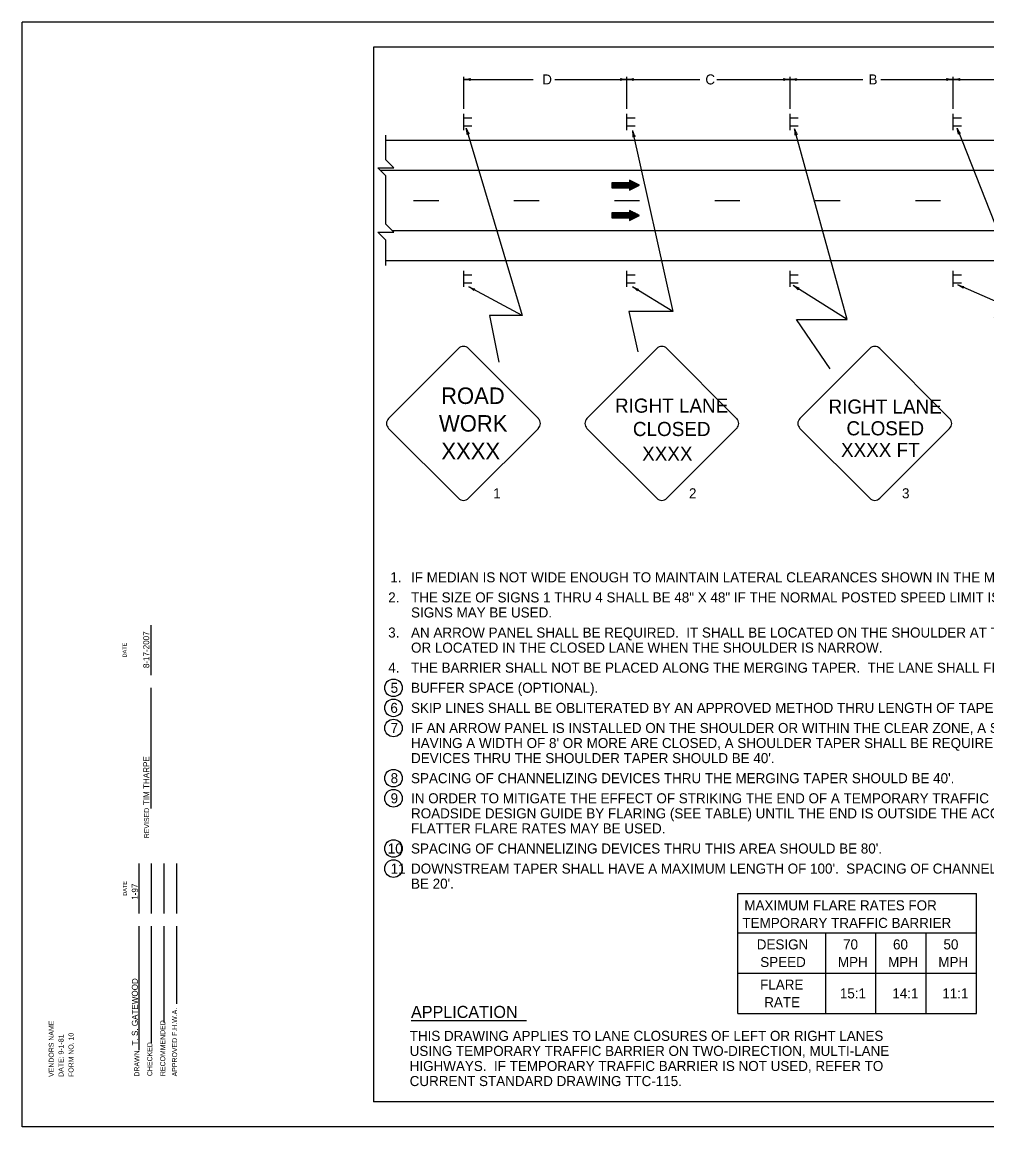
# Model space of a CAD drawing. Extents: x 1000 to 1286, y 1000 to 1022.
# Drawn here: x 1100 to 1119.22, y 1000 to 1022 of the extents above; entities that cross this region are included whole.
import ezdxf

# ---------------------------------------------------------------- set-up
doc = ezdxf.new("R2010")
doc.units = 0
doc.layers.add('Level 1', color=7, linetype='Continuous')
doc.layers.add('Level 10', color=7, linetype='Continuous')

msp = doc.modelspace()

# ---------------------------------------------------------------- linework, layer by layer
at = {"layer": 'Level 1'}
for p, q in [((1108.801, 1020.275), (1108.801, 1020.908)), ((1108.801, 1020.858), (1110.18, 1020.858)), ((1110.612, 1020.858), (1112.051, 1020.858)), ((1112.051, 1020.275), (1112.051, 1020.908)), ((1112.051, 1020.858), (1113.504, 1020.858)), ((1113.842, 1020.858), (1115.301, 1020.858)), ((1115.301, 1020.275), (1115.301, 1020.908)), ((1115.301, 1020.858), (1116.753, 1020.858)), ((1117.11, 1020.858), (1118.551, 1020.858)), ((1118.551, 1020.275), (1118.551, 1020.908)), ((1118.551, 1020.858), (1119.983, 1020.858)), ((1108.801, 1019.85), (1108.801, 1020.175)), ((1112.051, 1019.85), (1112.051, 1020.175)), ((1115.301, 1019.85), (1115.301, 1020.175)), ((1118.551, 1019.85), (1118.551, 1020.175)), ((1108.801, 1020.094), (1108.964, 1020.094)), ((1108.801, 1019.931), (1108.964, 1019.931)), ((1112.051, 1020.094), (1112.214, 1020.094)), ((1112.051, 1019.931), (1112.214, 1019.931)), ((1115.301, 1020.094), (1115.464, 1020.094)), ((1115.301, 1019.931), (1115.464, 1019.931)), ((1118.551, 1020.094), (1118.714, 1020.094)), ((1118.551, 1019.931), (1118.714, 1019.931)), ((1107.25, 1019.65), (1135.25, 1019.65)), ((1107.137, 1019.05), (1135.137, 1019.05)), ((1107.801, 1018.45), (1108.301, 1018.45)), ((1109.801, 1018.45), (1110.301, 1018.45)), ((1111.801, 1018.45), (1112.301, 1018.45)), ((1113.801, 1018.45), (1114.301, 1018.45)), ((1115.801, 1018.45), (1116.301, 1018.45)), ((1117.801, 1018.45), (1118.301, 1018.45)), ((1107.378, 1017.85), (1135.378, 1017.85)), ((1107.25, 1017.25), (1135.25, 1017.25)), ((1108.801, 1016.725), (1108.801, 1017.05)), ((1108.801, 1016.969), (1108.964, 1016.969)), ((1112.051, 1016.725), (1112.051, 1017.05)), ((1112.051, 1016.969), (1112.214, 1016.969)), ((1115.301, 1016.725), (1115.301, 1017.05)), ((1115.301, 1016.969), (1115.464, 1016.969)), ((1118.551, 1016.725), (1118.551, 1017.05)), ((1118.551, 1016.969), (1118.714, 1016.969)), ((1108.801, 1016.806), (1108.964, 1016.806)), ((1109.964, 1016.159), (1108.901, 1016.729)), ((1112.051, 1016.806), (1112.214, 1016.806)), ((1112.968, 1016.237), (1112.165, 1016.729)), ((1115.301, 1016.806), (1115.464, 1016.806)), ((1116.44, 1016.081), (1115.365, 1016.755)), ((1118.551, 1016.806), (1118.714, 1016.806)), ((1120.118, 1016.12), (1118.642, 1016.768)), ((1107.302, 1014.108), (1108.695, 1015.501)), ((1110.286, 1014.108), (1108.893, 1015.501)), ((1111.254, 1014.108), (1112.646, 1015.501)), ((1114.237, 1014.108), (1112.845, 1015.501)), ((1115.498, 1014.108), (1116.89, 1015.501)), ((1118.481, 1014.108), (1117.089, 1015.501)), ((1108.695, 1012.517), (1107.302, 1013.91)), ((1108.893, 1012.517), (1110.286, 1013.91)), ((1112.646, 1012.517), (1111.254, 1013.91)), ((1112.845, 1012.517), (1114.237, 1013.91)), ((1116.89, 1012.517), (1115.498, 1013.91)), ((1115.498, 1013.91), (1116.89, 1012.517)), ((1117.089, 1012.517), (1118.481, 1013.91)), ((1114.263, 1002.259), (1114.263, 1004.646)), ((1114.263, 1004.646), (1119.013, 1004.646)), ((1119.013, 1002.259), (1119.013, 1004.646)), ((1119.013, 1003.859), (1114.263, 1003.859)), ((1116.013, 1002.259), (1116.013, 1003.859)), ((1117.013, 1002.259), (1117.013, 1003.859)), ((1118.013, 1002.259), (1118.013, 1003.859)), ((1114.263, 1003.059), (1119.013, 1003.059)), ((1107.75, 1002.12), (1110.05, 1002.12)), ((1114.263, 1002.259), (1119.013, 1002.259))]:
    msp.add_line(p, q, dxfattribs=at)
for points in [[(1107.25, 1017.15), (1107.25, 1017.658), (1107.09, 1017.818), (1107.41, 1017.818), (1107.25, 1017.978), (1107.25, 1018.937), (1107.09, 1019.097), (1107.41, 1019.097), (1107.25, 1019.257), (1107.25, 1019.75)], [(1108.85, 1019.889), (1109.964, 1016.159), (1109.316, 1016.159), (1109.497, 1015.227)], [(1112.165, 1019.838), (1112.968, 1016.237), (1112.088, 1016.237), (1112.269, 1015.434)], [(1116.103, 1015.097), (1115.429, 1016.081), (1116.44, 1016.081), (1115.391, 1019.877)], [(1118.629, 1019.889), (1120.118, 1016.12), (1119.367, 1016.12), (1120.028, 1014.838)], [(1112.101, 1018.85), (1112.101, 1018.85)], [(1112.111, 1018.845), (1112.101, 1018.845)], [(1112.121, 1018.84), (1112.101, 1018.84)], [(1112.131, 1018.835), (1112.101, 1018.835)], [(1112.141, 1018.83), (1112.101, 1018.83)], [(1112.151, 1018.825), (1112.101, 1018.825)], [(1112.202, 1018.8), (1111.751, 1018.8)], [(1112.207, 1018.797), (1111.751, 1018.797)], [(1112.217, 1018.792), (1111.751, 1018.792)], [(1112.227, 1018.787), (1111.751, 1018.787)], [(1112.237, 1018.782), (1111.751, 1018.782)], [(1112.247, 1018.777), (1111.751, 1018.777)], [(1112.257, 1018.772), (1111.751, 1018.772)], [(1112.267, 1018.767), (1111.751, 1018.767)], [(1112.277, 1018.762), (1111.751, 1018.762)], [(1112.287, 1018.757), (1111.751, 1018.757)], [(1112.287, 1018.757), (1111.751, 1018.757)], [(1112.297, 1018.752), (1111.751, 1018.752)], [(1112.295, 1018.747), (1111.751, 1018.747)], [(1112.285, 1018.742), (1111.751, 1018.742)], [(1112.275, 1018.737), (1111.751, 1018.737)], [(1112.265, 1018.732), (1111.751, 1018.732)], [(1112.255, 1018.727), (1111.751, 1018.727)], [(1112.245, 1018.722), (1111.751, 1018.722)], [(1112.235, 1018.717), (1111.751, 1018.717)], [(1112.225, 1018.712), (1111.751, 1018.712)], [(1112.215, 1018.707), (1111.751, 1018.707)], [(1112.206, 1018.702), (1111.751, 1018.702)], [(1112.161, 1018.82), (1112.101, 1018.82)], [(1112.171, 1018.815), (1112.101, 1018.815)], [(1112.181, 1018.81), (1112.101, 1018.81)], [(1112.192, 1018.805), (1112.101, 1018.805)], [(1112.196, 1018.697), (1112.101, 1018.697)], [(1112.186, 1018.692), (1112.101, 1018.692)], [(1112.186, 1018.692), (1112.101, 1018.692)], [(1112.176, 1018.687), (1112.101, 1018.687)], [(1112.166, 1018.682), (1112.101, 1018.682)], [(1112.156, 1018.677), (1112.101, 1018.677)], [(1112.146, 1018.672), (1112.101, 1018.672)], [(1112.136, 1018.667), (1112.101, 1018.667)], [(1112.126, 1018.662), (1112.101, 1018.662)], [(1112.116, 1018.657), (1112.101, 1018.657)], [(1112.106, 1018.652), (1112.101, 1018.652)], [(1112.202, 1018.2), (1111.751, 1018.2)], [(1112.207, 1018.197), (1111.751, 1018.197)], [(1112.217, 1018.192), (1111.751, 1018.192)], [(1112.227, 1018.187), (1111.751, 1018.187)], [(1112.237, 1018.182), (1111.751, 1018.182)], [(1112.247, 1018.177), (1111.751, 1018.177)], [(1112.257, 1018.172), (1111.751, 1018.172)], [(1112.267, 1018.167), (1111.751, 1018.167)], [(1112.277, 1018.162), (1111.751, 1018.162)], [(1112.101, 1018.25), (1112.101, 1018.25)], [(1112.111, 1018.245), (1112.101, 1018.245)], [(1112.121, 1018.24), (1112.101, 1018.24)], [(1112.131, 1018.235), (1112.101, 1018.235)], [(1112.141, 1018.23), (1112.101, 1018.23)], [(1112.151, 1018.225), (1112.101, 1018.225)], [(1112.161, 1018.22), (1112.101, 1018.22)], [(1112.171, 1018.215), (1112.101, 1018.215)], [(1112.181, 1018.21), (1112.101, 1018.21)], [(1112.192, 1018.205), (1112.101, 1018.205)], [(1112.287, 1018.157), (1111.751, 1018.157)], [(1112.287, 1018.157), (1111.751, 1018.157)], [(1112.297, 1018.152), (1111.751, 1018.152)], [(1112.295, 1018.147), (1111.751, 1018.147)], [(1112.285, 1018.142), (1111.751, 1018.142)], [(1112.275, 1018.137), (1111.751, 1018.137)], [(1112.265, 1018.132), (1111.751, 1018.132)], [(1112.255, 1018.127), (1111.751, 1018.127)], [(1112.245, 1018.122), (1111.751, 1018.122)], [(1112.235, 1018.117), (1111.751, 1018.117)], [(1112.225, 1018.112), (1111.751, 1018.112)], [(1112.215, 1018.107), (1111.751, 1018.107)], [(1112.206, 1018.102), (1111.751, 1018.102)], [(1112.196, 1018.097), (1112.101, 1018.097)], [(1112.186, 1018.092), (1112.101, 1018.092)], [(1112.186, 1018.092), (1112.101, 1018.092)], [(1112.176, 1018.087), (1112.101, 1018.087)], [(1112.166, 1018.082), (1112.101, 1018.082)], [(1112.156, 1018.077), (1112.101, 1018.077)], [(1112.146, 1018.072), (1112.101, 1018.072)], [(1112.136, 1018.067), (1112.101, 1018.067)], [(1112.126, 1018.062), (1112.101, 1018.062)], [(1112.116, 1018.057), (1112.101, 1018.057)], [(1112.106, 1018.052), (1112.101, 1018.052)]]:
    msp.add_lwpolyline(points, dxfattribs=at)
for points in [[(1112.301, 1018.75), (1112.101, 1018.85), (1112.101, 1018.8), (1111.751, 1018.8), (1111.751, 1018.7), (1112.101, 1018.7), (1112.101, 1018.65)], [(1112.301, 1018.15), (1112.101, 1018.25), (1112.101, 1018.2), (1111.751, 1018.2), (1111.751, 1018.1), (1112.101, 1018.1), (1112.101, 1018.05)]]:
    msp.add_lwpolyline(points, close=True, dxfattribs=at)
for centre in [(1107.4, 1008.744), (1107.4, 1008.344), (1107.4, 1007.944), (1107.4, 1006.944), (1107.4, 1006.544), (1107.4, 1005.544), (1107.4, 1005.144)]:
    msp.add_circle(centre, 0.175, dxfattribs=at)
for centre, radius, start, end in [((1108.801, 1021.249), 0.391, 270, 288.6688), ((1108.801, 1020.468), 0.391, 71.3472, 89.9939), ((1108.801, 1021.249), 0.391, 269.9878, 270), ((1108.95, 1020.858), 0.0313, 138.7746, 220.8913), ((1111.903, 1020.858), 0.0313, 318.7746, 40.8913), ((1112.051, 1021.249), 0.391, 251.3472, 269.9939), ((1112.051, 1020.468), 0.391, 90, 108.6688), ((1112.051, 1021.249), 0.391, 270, 288.6688), ((1112.051, 1020.468), 0.391, 89.9878, 90), ((1112.051, 1020.468), 0.391, 71.3472, 89.9939), ((1112.051, 1021.249), 0.391, 269.9878, 270), ((1112.2, 1020.858), 0.0313, 138.7746, 220.8913), ((1115.153, 1020.858), 0.0313, 318.7746, 40.8913), ((1115.301, 1021.249), 0.391, 251.3472, 269.9939), ((1115.301, 1020.468), 0.391, 90, 108.6688), ((1115.301, 1021.249), 0.391, 270, 288.6688), ((1115.301, 1020.468), 0.391, 89.9878, 90), ((1115.301, 1020.468), 0.391, 71.3472, 89.9939), ((1115.301, 1021.249), 0.391, 269.9878, 270), ((1115.45, 1020.858), 0.0313, 138.7746, 220.8913), ((1118.403, 1020.858), 0.0313, 318.7746, 40.8913), ((1118.551, 1021.249), 0.391, 251.3472, 269.9939), ((1118.551, 1020.468), 0.391, 90, 108.6688), ((1118.551, 1021.249), 0.391, 270, 288.6688), ((1118.551, 1020.468), 0.391, 89.9878, 90), ((1118.551, 1020.468), 0.391, 71.3472, 89.9939), ((1118.551, 1021.249), 0.391, 269.9878, 270), ((1118.7, 1020.858), 0.0313, 138.7746, 220.8913), ((1109.224, 1020.001), 0.391, 196.6262, 215.295), ((1108.475, 1019.778), 0.391, 357.9733, 16.6201), ((1109.224, 1020.001), 0.391, 196.614, 196.6262), ((1108.892, 1019.747), 0.0313, 65.4008, 147.5175), ((1112.547, 1019.923), 0.391, 192.5718, 211.2405), ((1111.784, 1019.753), 0.391, 353.9189, 12.5657), ((1112.547, 1019.923), 0.391, 192.5595, 192.5718), ((1112.198, 1019.693), 0.0313, 61.3464, 143.4631), ((1115.767, 1019.981), 0.391, 195.4415, 195.4537), ((1115.767, 1019.981), 0.391, 195.4537, 214.1225), ((1115.014, 1019.772), 0.391, 356.8008, 15.4476), ((1115.43, 1019.733), 0.0313, 64.2283, 146.345), ((1118.992, 1020.033), 0.391, 201.563, 220.2317), ((1118.265, 1019.746), 0.391, 2.9101, 21.5568), ((1118.992, 1020.033), 0.391, 201.5507, 201.563), ((1118.683, 1019.751), 0.0313, 70.3375, 152.4542), ((1109.086, 1017.073), 0.391, 241.7819, 260.4507), ((1108.717, 1016.385), 0.391, 43.129, 61.7758), ((1109.086, 1017.073), 0.391, 241.7697, 241.7819), ((1109.032, 1016.659), 0.0313, 110.5565, 192.6732), ((1112.37, 1017.062), 0.391, 238.4955, 257.1642), ((1111.961, 1016.396), 0.391, 39.8426, 58.4893), ((1112.37, 1017.062), 0.391, 238.4832, 238.4955), ((1112.292, 1016.651), 0.0313, 107.2701, 189.3867), ((1115.572, 1017.086), 0.391, 237.9344, 256.6032), ((1115.157, 1016.424), 0.391, 39.2815, 57.9283), ((1115.572, 1017.086), 0.391, 237.9222, 237.9344), ((1115.491, 1016.676), 0.0313, 106.709, 188.8257), ((1118.799, 1017.126), 0.391, 246.3192, 264.988), ((1118.485, 1016.41), 0.391, 47.6664, 66.3131), ((1118.799, 1017.126), 0.391, 246.307, 246.3192), ((1118.778, 1016.708), 0.0313, 115.0938, 197.2105), ((1108.794, 1015.401), 0.141, 45.0001, 134.9999), ((1112.746, 1015.401), 0.141, 45.0001, 134.9999), ((1116.989, 1015.401), 0.141, 45.0001, 134.9999), ((1107.402, 1014.009), 0.141, 134.9999, 225.0001), ((1110.186, 1014.009), 0.141, 314.9999, 45.0001), ((1111.354, 1014.009), 0.141, 134.9999, 225.0001), ((1114.138, 1014.009), 0.141, 314.9999, 45.0001), ((1115.597, 1014.009), 0.141, 134.9999, 225.0001), ((1118.381, 1014.009), 0.141, 314.9999, 45.0001), ((1108.794, 1012.617), 0.141, 225.0001, 314.9999), ((1112.746, 1012.617), 0.141, 225.0001, 314.9999), ((1116.989, 1012.617), 0.141, 225.0001, 314.9999)]:
    msp.add_arc(centre, radius, start, end, dxfattribs=at)
at = {"layer": 'Level 10'}
for p, q in [((1100, 1000), (1100, 1022)), ((1136, 1022), (1100, 1022)), ((1107, 1021.5), (1107, 1000.5)), ((1135.5, 1021.5), (1107, 1021.5)), ((1102.575, 1008.994), (1102.575, 1009.994)), ((1102.575, 1006.343), (1102.575, 1008.744)), ((1102.331, 1004.248), (1102.331, 1005.248)), ((1102.581, 1004.248), (1102.581, 1005.248)), ((1102.831, 1004.248), (1102.831, 1005.248)), ((1103.081, 1004.248), (1103.081, 1005.248)), ((1102.331, 1001.528), (1102.331, 1003.998)), ((1102.581, 1001.673), (1102.581, 1003.998)), ((1102.831, 1002.081), (1102.831, 1003.998)), ((1103.081, 1002.448), (1103.081, 1003.998)), ((1135.5, 1000.5), (1107, 1000.5)), ((1136, 1000), (1100, 1000))]:
    msp.add_line(p, q, dxfattribs=at)

# ---------------------------------------------------------------- texts
at = {"layer": 'Level 1'}
for s, height, p in [('D', 0.2, (1110.364, 1020.758)), ('C', 0.2, (1113.614, 1020.758)), ('B', 0.2, (1116.864, 1020.758)), ('ROAD', 0.3281, (1108.348, 1014.396)), ('RIGHT LANE', 0.2813, (1111.813, 1014.222)), ('RIGHT LANE', 0.2813, (1116.068, 1014.203)), ('WORK', 0.3282, (1108.306, 1013.845)), ('CLOSED', 0.2813, (1112.17, 1013.757)), ('CLOSED', 0.2813, (1116.425, 1013.771)), ('XXXX', 0.3281, (1108.354, 1013.294)), ('XXXX', 0.2813, (1112.354, 1013.265)), ('XXXX FT', 0.2813, (1116.316, 1013.34)), ('1', 0.2, (1109.386, 1012.517)), ('2', 0.2, (1113.288, 1012.517)), ('3', 0.2, (1117.532, 1012.517)), ('1.', 0.2, (1107.336, 1010.844)), ('IF MEDIAN IS NOT WIDE ENOUGH TO MAINTAIN LATERAL CLEARANCES SHOWN IN THE MUTCD, SIGNS 1 THRU 5 SHALL NOT BE DUAL MOUNTED.', 0.2, (1107.75, 1010.844)), ('2.', 0.2, (1107.295, 1010.444)), ('THE SIZE OF SIGNS 1 THRU 4 SHALL BE 48" X 48" IF THE NORMAL POSTED SPEED LIMIT IS 45 MPH OR GREATER.  OTHERWISE, 36" X 36" ', 0.2, (1107.75, 1010.444)), ('SIGNS MAY BE USED.', 0.2, (1107.75, 1010.144)), ('3.', 0.2, (1107.295, 1009.744)), ('AN ARROW PANEL SHALL BE REQUIRED.  IT SHALL BE LOCATED ON THE SHOULDER AT THE BEGINNING OF THE MERGING TAPER', 0.2, (1107.75, 1009.744)), ('OR LOCATED IN THE CLOSED LANE WHEN THE SHOULDER IS NARROW.', 0.2, (1107.75, 1009.444)), ('4.', 0.2, (1107.295, 1009.044)), ('THE BARRIER SHALL NOT BE PLACED ALONG THE MERGING TAPER.  THE LANE SHALL FIRST BE CLOSED USING CHANNELIZING DEVICES AND PAVEMENT MARKINGS.', 0.2, (1107.75, 1009.044)), ('5', 0.2, (1107.343, 1008.644)), ('BUFFER SPACE (OPTIONAL).', 0.2, (1107.75, 1008.644)), ('6', 0.2, (1107.338, 1008.244)), ('SKIP LINES SHALL BE OBLITERATED BY AN APPROVED METHOD THRU LENGTH OF TAPERS.  OTHER CONFLICTING PAVEMENT MARKINGS SHALL BE OBLITERATED.  ', 0.2, (1107.75, 1008.244)), ('7', 0.2, (1107.343, 1007.844)), ('IF AN ARROW PANEL IS INSTALLED ON THE SHOULDER OR WITHIN THE CLEAR ZONE, A SHOULDER TAPER SHALL BE REQUIRED.  WHEN PAVED SHOULDERS', 0.2, (1107.75, 1007.844)), ("HAVING A WIDTH OF 8' OR MORE ARE CLOSED, A SHOULDER TAPER SHALL BE REQUIRED.  TAPER LENGTH SHALL BE 0.33 L.  SPACING OF CHANNELIZING", 0.2, (1107.75, 1007.544)), ("DEVICES THRU THE SHOULDER TAPER SHOULD BE 40'.", 0.2, (1107.75, 1007.244)), ('8', 0.2, (1107.343, 1006.844)), ("SPACING OF CHANNELIZING DEVICES THRU THE MERGING TAPER SHOULD BE 40'.", 0.2, (1107.75, 1006.844)), ('9', 0.2, (1107.343, 1006.444)), ('IN ORDER TO MITIGATE THE EFFECT OF STRIKING THE END OF A TEMPORARY TRAFFIC BARRIER, THE END SHALL BE INSTALLED IN ACCORDANCE WITH THE ', 0.2, (1107.75, 1006.444)), ('ROADSIDE DESIGN GUIDE BY FLARING (SEE TABLE) UNTIL THE END IS OUTSIDE THE ACCEPTABLE CLEAR ZONE OR BY PROVIDING CRASHWORTHY END TREATMENTS.', 0.2, (1107.75, 1006.144)), ('FLATTER FLARE RATES MAY BE USED.', 0.2, (1107.75, 1005.844)), ('10', 0.2, (1107.286, 1005.444)), ("SPACING OF CHANNELIZING DEVICES THRU THIS AREA SHOULD BE 80'.", 0.2, (1107.75, 1005.444)), ('11', 0.2, (1107.343, 1005.044)), ("DOWNSTREAM TAPER SHALL HAVE A MAXIMUM LENGTH OF 100'.  SPACING OF CHANNELIZING DEVICES THRU THE DOWNSTREAM TAPER SHOULD", 0.2, (1107.75, 1005.044)), ("BE 20'.", 0.2, (1107.75, 1004.744)), ('MAXIMUM FLARE RATES FOR ', 0.2, (1114.391, 1004.312)), ('TEMPORARY TRAFFIC BARRIER', 0.2, (1114.352, 1003.962)), ('DESIGN', 0.2, (1114.638, 1003.534)), ('70', 0.2, (1116.358, 1003.534)), ('60', 0.2, (1117.353, 1003.534)), ('50', 0.2, (1118.358, 1003.534)), ('SPEED', 0.2, (1114.708, 1003.184)), ('MPH', 0.2, (1116.255, 1003.184)), ('MPH', 0.2, (1117.255, 1003.184)), ('MPH', 0.2, (1118.255, 1003.184)), ('FLARE', 0.2, (1114.705, 1002.734)), ('RATE', 0.2, (1114.787, 1002.384)), ('15:1', 0.2, (1116.294, 1002.559)), ('14:1', 0.2, (1117.339, 1002.559)), ('11:1', 0.2, (1118.335, 1002.559)), ('APPLICATION', 0.24, (1107.75, 1002.17)), ('THIS DRAWING APPLIES TO LANE CLOSURES OF LEFT OR RIGHT LANES ', 0.2, (1107.723, 1001.713)), ('USING TEMPORARY TRAFFIC BARRIER ON TWO-DIRECTION, MULTI-LANE ', 0.2, (1107.723, 1001.413)), ('HIGHWAYS.  IF TEMPORARY TRAFFIC BARRIER IS NOT USED, REFER TO ', 0.2, (1107.723, 1001.113)), ('CURRENT STANDARD DRAWING TTC-115.', 0.2, (1107.723, 1000.813))]:
    msp.add_text(s, height=height, dxfattribs=at).set_placement(p)
for s, p in [('8-17-2007', (1102.533, 1009.136)), ('TIM THARPE', (1102.533, 1006.409)), ('1-97', (1102.306, 1004.523)), ('T. S. GATEWOOD', (1102.307, 1001.623))]:
    msp.add_text(s, height=0.12, rotation=90, dxfattribs=at).set_placement(p)
at = {"layer": 'Level 10'}
for s, height, p in [('DATE', 0.08, (1102.082, 1009.348)), ('REVISED', 0.1, (1102.531, 1005.748)), ('DATE', 0.08, (1102.088, 1004.602)), ('APPROVED F.H.W.A.', 0.1, (1103.089, 1001.006)), ('VENDORS NAME', 0.1, (1100.631, 1000.996)), ('RECOMMENDED', 0.1, (1102.852, 1001.012)), ('DATE: 9-1-81', 0.1, (1100.826, 1000.996)), ('FORM NO. 10', 0.1, (1101.025, 1000.994)), ('DRAWN', 0.1, (1102.337, 1001.002)), ('CHECKED', 0.1, (1102.593, 1001.012))]:
    msp.add_text(s, height=height, rotation=90, dxfattribs=at).set_placement(p)

doc.saveas('drawing.dxf')
